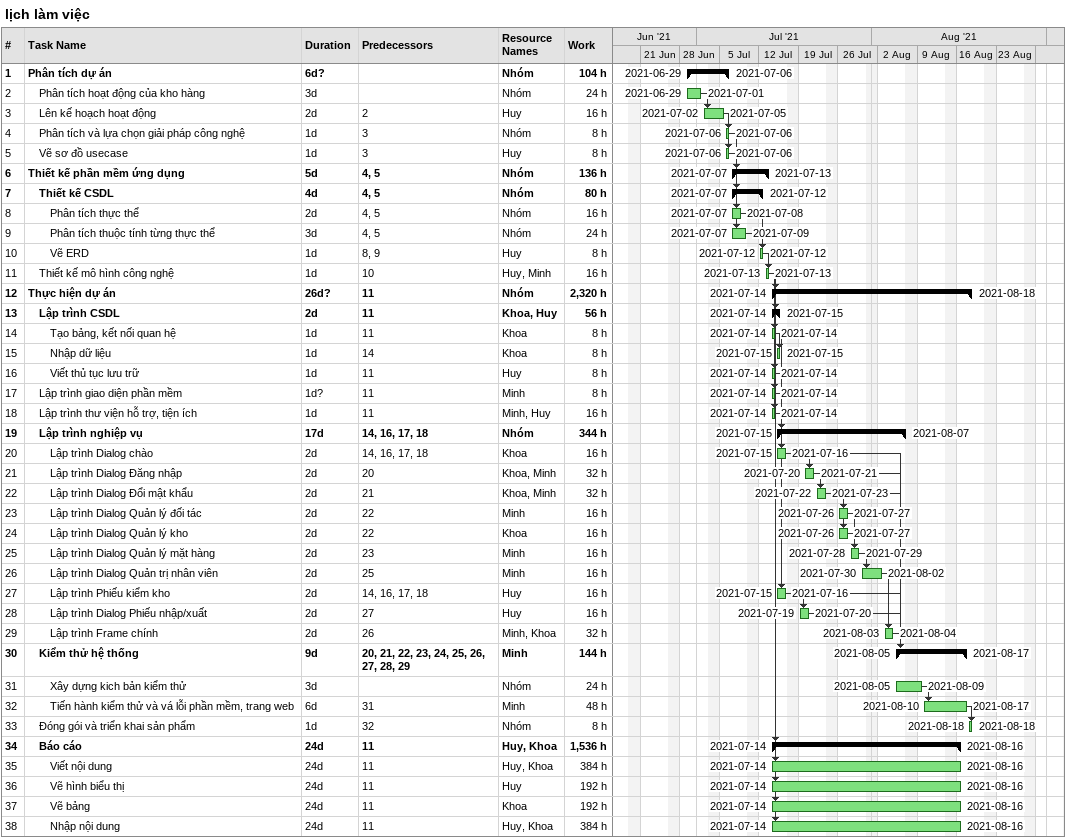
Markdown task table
lịch làm việc

| ID | Level | Task | Duration | Start | Finish | Predecessors | Resources | Work (h) |
|---|---|---|---|---|---|---|---|---|
| 1 | 1 | **Phân tích dự án** | 6d? | 2021-06-29 | 2021-07-06 |  | Nhóm | 104 |
| 2 | 2 | Phân tích hoạt động của kho hàng | 3d | 2021-06-29 | 2021-07-01 |  | Nhóm | 24 |
| 3 | 2 | Lên kế hoạch hoạt động | 2d | 2021-07-02 | 2021-07-05 | 2 | Huy | 16 |
| 4 | 2 | Phân tích và lựa chọn giải pháp công nghệ | 1d | 2021-07-06 | 2021-07-06 | 3 | Nhóm | 8 |
| 5 | 2 | Vẽ sơ đồ usecase | 1d | 2021-07-06 | 2021-07-06 | 3 | Huy | 8 |
| 6 | 1 | **Thiết kế phần mềm ứng dụng** | 5d | 2021-07-07 | 2021-07-13 | 4, 5 | Nhóm | 136 |
| 7 | 2 | **Thiết kế CSDL** | 4d | 2021-07-07 | 2021-07-12 | 4, 5 | Nhóm | 80 |
| 8 | 3 | Phân tích thực thể | 2d | 2021-07-07 | 2021-07-08 | 4, 5 | Nhóm | 16 |
| 9 | 3 | Phân tích thuộc tính từng thực thể | 3d | 2021-07-07 | 2021-07-09 | 4, 5 | Nhóm | 24 |
| 10 | 3 | Vẽ ERD | 1d | 2021-07-12 | 2021-07-12 | 8, 9 | Huy | 8 |
| 11 | 2 | Thiết kế mô hình công nghệ | 1d | 2021-07-13 | 2021-07-13 | 10 | Huy, Minh | 16 |
| 12 | 1 | **Thực hiện dự án** | 26d? | 2021-07-14 | 2021-08-18 | 11 | Nhóm | 2320 |
| 13 | 2 | **Lập trình CSDL** | 2d | 2021-07-14 | 2021-07-15 | 11 | Khoa, Huy | 56 |
| 14 | 3 | Tạo bảng, kết nối quan hệ | 1d | 2021-07-14 | 2021-07-14 | 11 | Khoa | 8 |
| 15 | 3 | Nhập dữ liệu | 1d | 2021-07-15 | 2021-07-15 | 14 | Khoa | 8 |
| 16 | 3 | Viết thủ tục lưu trữ | 1d | 2021-07-14 | 2021-07-14 | 11 | Huy | 8 |
| 17 | 2 | Lập trình giao diện phần mềm | 1d? | 2021-07-14 | 2021-07-14 | 11 | Minh | 8 |
| 18 | 2 | Lập trình thư viện hỗ trợ, tiện ích | 1d | 2021-07-14 | 2021-07-14 | 11 | Minh, Huy | 16 |
| 19 | 2 | **Lập trình nghiệp vụ** | 17d | 2021-07-15 | 2021-08-07 | 14, 16, 17, 18 | Nhóm | 344 |
| 20 | 3 | Lập trình Dialog chào | 2d | 2021-07-15 | 2021-07-16 | 14, 16, 17, 18 | Khoa | 16 |
| 21 | 3 | Lập trình Dialog Đăng nhập | 2d | 2021-07-20 | 2021-07-21 | 20 | Khoa, Minh | 32 |
| 22 | 3 | Lập trình Dialog Đổi mật khẩu | 2d | 2021-07-22 | 2021-07-23 | 21 | Khoa, Minh | 32 |
| 23 | 3 | Lập trình Dialog Quản lý đối tác | 2d | 2021-07-26 | 2021-07-27 | 22 | Minh | 16 |
| 24 | 3 | Lập trình Dialog Quản lý kho | 2d | 2021-07-26 | 2021-07-27 | 22 | Khoa | 16 |
| 25 | 3 | Lập trình Dialog Quản lý mặt hàng | 2d | 2021-07-28 | 2021-07-29 | 23 | Minh | 16 |
| 26 | 3 | Lập trình Dialog Quản trị nhân viên | 2d | 2021-07-30 | 2021-08-02 | 25 | Minh | 16 |
| 27 | 3 | Lập trình Phiếu kiểm kho | 2d | 2021-07-15 | 2021-07-16 | 14, 16, 17, 18 | Huy | 16 |
| 28 | 3 | Lập trình Dialog Phiếu nhập/xuất | 2d | 2021-07-19 | 2021-07-20 | 27 | Huy | 16 |
| 29 | 3 | Lập trình Frame chính | 2d | 2021-08-03 | 2021-08-04 | 26 | Minh, Khoa | 32 |
| 30 | 2 | **Kiểm thử hệ thống** | 9d | 2021-08-05 | 2021-08-17 | 20, 21, 22, 23, 24, 25, 26, 27, 28, 29 | Minh | 144 |
| 31 | 3 | Xây dựng kich bản kiểm thử | 3d | 2021-08-05 | 2021-08-09 |  | Nhóm | 24 |
| 32 | 3 | Tiến hành kiểm thử và vá lỗi phần mềm, trang web | 6d | 2021-08-10 | 2021-08-17 | 31 | Minh | 48 |
| 33 | 2 | Đóng gói và triển khai sản phẩm | 1d | 2021-08-18 | 2021-08-18 | 32 | Nhóm | 8 |
| 34 | 2 | **Báo cáo** | 24d | 2021-07-14 | 2021-08-16 | 11 | Huy, Khoa | 1536 |
| 35 | 3 | Viết nội dung | 24d | 2021-07-14 | 2021-08-16 | 11 | Huy, Khoa | 384 |
| 36 | 3 | Vẽ hình biểu thị | 24d | 2021-07-14 | 2021-08-16 | 11 | Huy | 192 |
| 37 | 3 | Vẽ bảng | 24d | 2021-07-14 | 2021-08-16 | 11 | Khoa | 192 |
| 38 | 3 | Nhập nội dung | 24d | 2021-07-14 | 2021-08-16 | 11 | Huy, Khoa | 384 |
